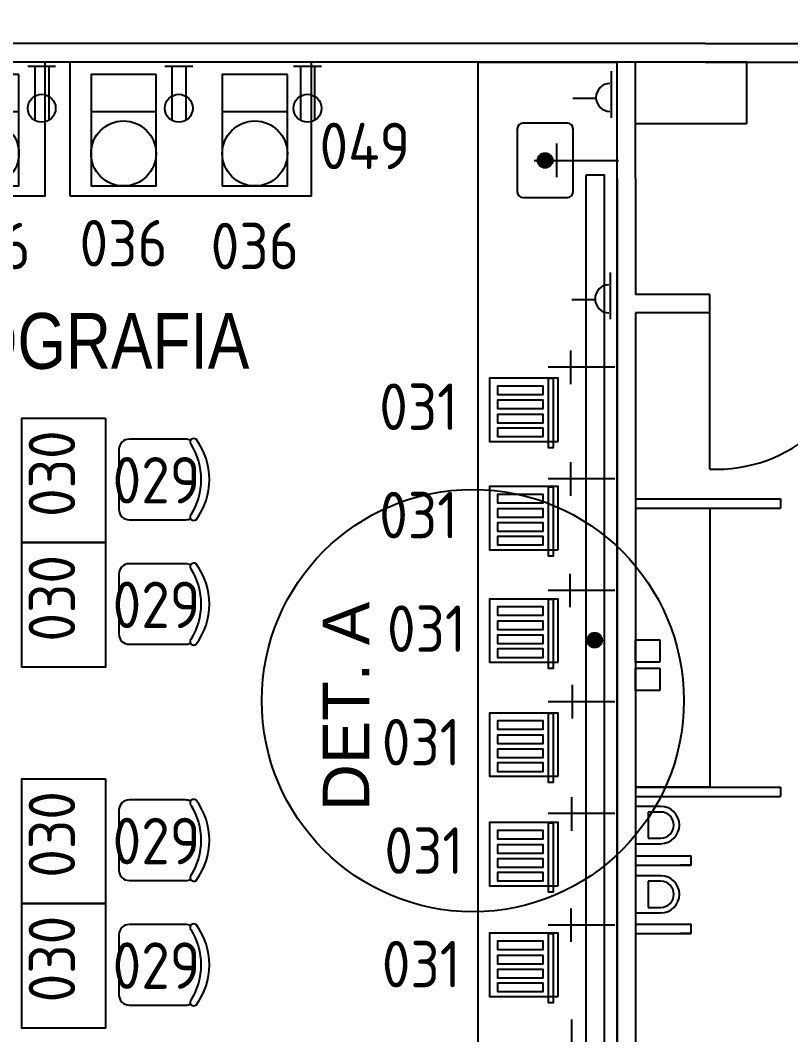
# Model space of a CAD drawing. Header units: millimetres. Extents: x 18768 to 1484868, y -11027 to 520152.
# Drawn here: x 214495 to 218641, y 29781 to 35236 of the extents above; entities that cross this region are included whole.
import ezdxf
from ezdxf.enums import TextEntityAlignment as Align

# ---------------------------------------------------------------- set-up
doc = ezdxf.new("R2010")
doc.units = ezdxf.units.MM
for name, color, linetype in [('018', 4, 'Continuous'), ('4-MOBILIA', 4, 'Continuous'), ('L018-SIMBOLO1', 3, 'Continuous'), ('L025-IMPLANTAÇÃO', 1, 'Continuous'), ('L025-TEXTO', 7, 'Continuous'), ('L035-ARRANJO-ADQUIRIR', 102, 'Continuous'), ('L035-ARRANJO-EXISTENTE', 180, 'Continuous'), ('L035-TEXTO', 40, 'Continuous'), ('PAREDES', 7, 'Continuous')]:
    doc.layers.add(name, color=color, linetype=linetype)
doc.styles.add('ISO-CP--25', font='isocp.shx', dxfattribs={"height": 250})
doc.styles.get("Standard").update_dxf_attribs({"font": 'arial.ttf'})

# ---------------------------------------------------------------- blocks, each defined once
blk = doc.blocks.new('BL_SENAI_id9300044259')
at = {"layer": 'L035-ARRANJO-ADQUIRIR', "color": 0, "linetype": 'ByBlock', "lineweight": -2}
for points in [[(-54.6, 0), (-54.6, 0), (-54.6, -340), (-54.6, -340), (315.4, -340), (315.4, -340), (315.4, 0), (315.4, 0)], [(-30, -337.5), (-30, -337.5), (0, -337.5), (0, -337.5), (0, 32.5), (0, 32.5), (-30, 32.5), (-30, 32.5)], [(26.7, -71.2), (26.7, -71.2), (271.7, -71.2), (271.7, -71.2), (271.7, -26.2), (271.7, -26.2), (26.7, -26.2), (26.7, -26.2)], [(26.7, -144.9), (26.7, -144.9), (271.7, -144.9), (271.7, -144.9), (271.7, -99.9), (271.7, -99.9), (26.7, -99.9), (26.7, -99.9)], [(26.7, -221.3), (26.7, -221.3), (271.7, -221.3), (271.7, -221.3), (271.7, -176.3), (271.7, -176.3), (26.7, -176.3), (26.7, -176.3)], [(26.7, -297.8), (26.7, -297.8), (271.7, -297.8), (271.7, -297.8), (271.7, -252.8), (271.7, -252.8), (26.7, -252.8), (26.7, -252.8)]]:
    blk.add_lwpolyline(points, close=True, dxfattribs=at)
at = {"layer": 'L025-TEXTO', "style": 'ISO-CP--25'}
blk.add_attdef('rmp_mt_codmaterial', (15, 15), '', height=40, dxfattribs=at)
at = {"layer": 'L025-TEXTO', "style": 'ISO-CP--25', "flags": 1}
for tag in ['rmp_mt_nomeunid', 'rmp_mt_potencia', 'rmp_mt_cod']:
    blk.add_attdef(tag, (15, 15), '', height=40, dxfattribs=at)
blk = doc.blocks.new('BL_SENAI_id9320211390')
at = {"layer": 'L035-ARRANJO-EXISTENTE', "color": 0}
blk.add_lwpolyline([(576.9, -152.5), (-93.1, -152.5), (-93.1, 297.5), (576.9, 297.5)], close=True, dxfattribs=at)
at = {"layer": 'L025-TEXTO', "style": 'ISO-CP--25'}
blk.add_attdef('rmp_mt_codmaterial', (15, 15), '', height=40, dxfattribs=at)
at = {"layer": 'L025-TEXTO', "style": 'ISO-CP--25', "flags": 1}
for tag in ['rmp_mt_nomeunid', 'rmp_mt_potencia', 'rmp_mt_cod']:
    blk.add_attdef(tag, (15, 15), '', height=40, dxfattribs=at)
blk = doc.blocks.new('BL_SENAI_id9320211210')
at = {"layer": 'L035-ARRANJO-EXISTENTE', "color": 0}
for points in [[(245.9, 238.6, 0.129448), (219.3, 245.6), (-85.4, 245.6, 0.414214), (-139.5, 191.6), (-139.5, -133.5, 0.414214), (-85.4, -187.6), (220.9, -187.6, 0.120944), (245.9, -181.4)], [(246.4, 218.2, -0.290756), (246.4, -161.2, 0.829608), (275, -187.6, 0.333333), (275, 244.9, 0.829608), (246.4, 218.5)]]:
    blk.add_lwpolyline(points, format="xyb", dxfattribs=at)
at = {"layer": 'L025-TEXTO', "style": 'ISO-CP--25'}
blk.add_attdef('rmp_mt_codmaterial', (15, 15), '', height=40, dxfattribs=at)
at = {"layer": 'L025-TEXTO', "style": 'ISO-CP--25', "flags": 1}
for tag in ['rmp_mt_nomeunid', 'rmp_mt_potencia', 'rmp_mt_cod']:
    blk.add_attdef(tag, (15, 15), '', height=40, dxfattribs=at)
blk = doc.blocks.new('BL_SENAI_id9330313530')
at = {"layer": 'L035-ARRANJO-ADQUIRIR', "color": 0, "linetype": 'ByBlock', "lineweight": -2}
blk.add_line((0, 0), (350, 0), dxfattribs=at)
blk.add_lwpolyline([(350, 200), (0, 200), (0, -400), (350, -400)], close=True, dxfattribs=at)
blk.add_circle((175, -225), 175, dxfattribs=at)
at = {"layer": 'L025-TEXTO', "style": 'ISO-CP--25'}
blk.add_attdef('rmp_mt_codmaterial', (15, 15), '', height=40, dxfattribs=at)
at = {"layer": 'L025-TEXTO', "style": 'ISO-CP--25', "flags": 1}
for tag in ['rmp_mt_nomeunid', 'rmp_mt_potencia', 'rmp_mt_cod']:
    blk.add_attdef(tag, (15, 15), '', height=40, dxfattribs=at)
blk = doc.blocks.new('BL_SENAI_id9320260310')
at = {"layer": 'L035-ARRANJO-ADQUIRIR', "color": 0, "linetype": 'ByBlock', "lineweight": -2}
blk.add_lwpolyline([(0, 0), (1300, 0), (1300, 720), (0, 720)], close=True, dxfattribs=at)
at = {"layer": 'L025-TEXTO', "linetype": 'ByBlock', "lineweight": -2, "style": 'ISO-CP--25'}
blk.add_attdef('rmp_mt_codmaterial', (15, 15), '', height=40, dxfattribs=at)
at = {"layer": 'L025-TEXTO', "linetype": 'ByBlock', "lineweight": -2, "style": 'ISO-CP--25', "flags": 1}
for tag in ['rmp_mt_nomeunid', 'rmp_mt_potencia', 'rmp_mt_cod']:
    blk.add_attdef(tag, (15, 15), '', height=40, dxfattribs=at)

msp = doc.modelspace()

# ---------------------------------------------------------------- hatches: boundary and pattern name
at = {"layer": 'L025-IMPLANTAÇÃO', "linetype": 'Continuous'}
h = msp.add_hatch(dxfattribs=at)
h.set_pattern_fill('ANSI31', color=256, scale=16, angle=630, style=0)
h.set_pattern_definition([(315, (140832.5633, 120184.9326), (1.414213562, 1.414213562), [])])
h.paths.add_polyline_path([(217359.14, 34481.967, 0.41421356), (217319.14, 34521.967, 0.41421356), (217279.14, 34481.967)])
h.paths.add_polyline_path([(217319.14, 34441.967, 0.41421356), (217359.14, 34481.967), (217279.14, 34481.967, 0.41421356)])
h = msp.add_hatch(dxfattribs=at)
h.set_pattern_fill('ANSI31', color=256, scale=16, angle=630, style=0)
h.set_pattern_definition([(315, (141099.6457, 117605.2097), (1.414213562, 1.414213562), [])])
h.paths.add_polyline_path([(217626.222, 31902.245, 0.41421356), (217586.222, 31942.245, 0.41421356), (217546.222, 31902.245)])
h.paths.add_polyline_path([(217586.222, 31862.245, 0.41421356), (217626.222, 31902.245), (217546.222, 31902.245, 0.41421356)])

# ---------------------------------------------------------------- linework, layer by layer
at = {"layer": '018'}
for p, q in [((217675.021, 34961.806), (217675.021, 34711.806)), ((217468.051, 34817.356), (217593.051, 34817.356)), ((217669.895, 33879.08), (217669.895, 33629.08)), ((217462.925, 33734.63), (217587.925, 33734.63))]:
    msp.add_line(p, q, dxfattribs=at)
for centre in [(217668.051, 34820.557), (217662.925, 33737.831)]:
    msp.add_arc(centre, 75, 90, 270, dxfattribs=at)
at = {"layer": '4-MOBILIA'}
for p, q in [((218404.395, 35011.201), (217804.395, 35011.201)), ((217804.395, 35011.201), (217804.395, 34681.201)), ((218404.395, 34681.201), (218404.395, 35011.201)), ((217804.395, 34681.201), (218404.395, 34681.201))]:
    msp.add_line(p, q, dxfattribs=at)
at = {"layer": 'DEFPOINTS'}
for p, q in [((218181.279, 35110.201), (219080.702, 35110.201)), ((218181.279, 35011.201), (219080.702, 35011.201)), ((217806.413, 33662.201), (217806.413, 33662.201)), ((217806.413, 33662.201), (217806.413, 33662.201)), ((217806.413, 33662.201), (217806.413, 33662.201)), ((217806.413, 33662.201), (217806.413, 33662.201)), ((217806.413, 33662.201), (217806.413, 32662.201)), ((217806.413, 32662.201), (218566.413, 32662.201)), ((218586.413, 32662.201), (218586.413, 32612.201)), ((217806.413, 32612.201), (218206.413, 32612.201)), ((218206.413, 32612.201), (218206.413, 31112.201)), ((217806.315, 31784.388), (217806.315, 31904.388)), ((217806.315, 31904.388), (217936.315, 31904.388)), ((217936.315, 31904.388), (217936.315, 31784.388)), ((217936.315, 31784.388), (217806.315, 31784.388)), ((217806.315, 31752.212), (217936.315, 31752.212)), ((217806.315, 31632.212), (217806.315, 31752.212)), ((217936.315, 31752.212), (217936.315, 31632.212)), ((217936.315, 31632.212), (217806.315, 31632.212)), ((218206.413, 31112.201), (217806.413, 31112.201)), ((217806.413, 31112.201), (218566.413, 31112.201)), ((218586.413, 31112.201), (218586.413, 31062.201)), ((217942.074, 31008.05), (217806.413, 31008.05)), ((217942.074, 31008.05), (217806.413, 31008.05)), ((217942.074, 31008.05), (217806.413, 31008.05)), ((217942.074, 31008.05), (217806.413, 31008.05)), ((217942.074, 31008.05), (217806.413, 31008.05)), ((217942.074, 31008.05), (217806.413, 31008.05)), ((217942.074, 31008.05), (217806.413, 31008.05)), ((217942.074, 31008.05), (217806.413, 31008.05)), ((217874.243, 30978.05), (217874.243, 30838.05)), ((217942.074, 30978.05), (217874.243, 30978.05)), ((217942.074, 30978.05), (217874.243, 30978.05)), ((217874.243, 30978.05), (217874.243, 30838.05)), ((217874.243, 30978.05), (217874.243, 30838.05)), ((217942.074, 30978.05), (217874.243, 30978.05)), ((217942.074, 30978.05), (217874.243, 30978.05)), ((217874.243, 30978.05), (217874.243, 30838.05)), ((217874.243, 30978.05), (217874.243, 30838.05)), ((217942.074, 30978.05), (217874.243, 30978.05)), ((217942.074, 30978.05), (217874.243, 30978.05)), ((217874.243, 30978.05), (217874.243, 30838.05)), ((217874.243, 30978.05), (217874.243, 30838.05)), ((217942.074, 30978.05), (217874.243, 30978.05)), ((217942.074, 30978.05), (217874.243, 30978.05)), ((217874.243, 30978.05), (217874.243, 30838.05)), ((218042.074, 30908.05), (218042.074, 30908.05)), ((218042.074, 30908.05), (218042.074, 30908.05)), ((218042.074, 30908.05), (218042.074, 30908.05)), ((218042.074, 30908.05), (218042.074, 30908.05)), ((218042.074, 30908.05), (218042.074, 30908.05)), ((218042.074, 30908.05), (218042.074, 30908.05)), ((218042.074, 30908.05), (218042.074, 30908.05)), ((218042.074, 30908.05), (218042.074, 30908.05)), ((217874.243, 30838.05), (217942.074, 30838.05)), ((217874.243, 30838.05), (217942.074, 30838.05)), ((217874.243, 30838.05), (217942.074, 30838.05)), ((217874.243, 30838.05), (217942.074, 30838.05)), ((217874.243, 30838.05), (217942.074, 30838.05)), ((217874.243, 30838.05), (217942.074, 30838.05)), ((217874.243, 30838.05), (217942.074, 30838.05)), ((217874.243, 30838.05), (217942.074, 30838.05)), ((217806.413, 30808.05), (217942.074, 30808.05)), ((217806.413, 30808.05), (217942.074, 30808.05)), ((217806.413, 30808.05), (217942.074, 30808.05)), ((217806.413, 30808.05), (217942.074, 30808.05)), ((217806.413, 30808.05), (217942.074, 30808.05)), ((217806.413, 30808.05), (217942.074, 30808.05)), ((217806.413, 30808.05), (217942.074, 30808.05)), ((217806.413, 30808.05), (217942.074, 30808.05)), ((218105.295, 30691.931), (218105.295, 30741.931)), ((218105.295, 30691.931), (218105.295, 30741.931)), ((218105.295, 30691.931), (218105.295, 30721.931)), ((218105.295, 30691.931), (218105.295, 30721.931)), ((218105.295, 30691.931), (218105.295, 30721.931)), ((218105.295, 30691.931), (218105.295, 30721.931)), ((218105.295, 30691.931), (218105.295, 30721.931)), ((218105.295, 30691.931), (218105.295, 30721.931)), ((218105.295, 30691.931), (218105.295, 30721.931)), ((218085.295, 30691.931), (218045.295, 30691.931)), ((218045.295, 30691.931), (218105.295, 30691.931)), ((218045.295, 30691.931), (218105.295, 30691.931)), ((218085.295, 30691.931), (218045.295, 30691.931)), ((218085.295, 30691.931), (218045.295, 30691.931)), ((218045.295, 30691.931), (218105.295, 30691.931)), ((218045.295, 30691.931), (218105.295, 30691.931)), ((218085.295, 30691.931), (218045.295, 30691.931)), ((218085.295, 30691.931), (218045.295, 30691.931)), ((218045.295, 30691.931), (218105.295, 30691.931)), ((218045.295, 30691.931), (218105.295, 30691.931)), ((218085.295, 30691.931), (218045.295, 30691.931)), ((218085.295, 30691.931), (218045.295, 30691.931)), ((218045.295, 30691.931), (218105.295, 30691.931)), ((218045.295, 30691.931), (218105.295, 30691.931)), ((218085.295, 30691.931), (218045.295, 30691.931)), ((218105.295, 30691.931), (218085.295, 30691.931)), ((218105.295, 30691.931), (218085.295, 30691.931)), ((218105.295, 30691.931), (218085.295, 30691.931)), ((218105.295, 30691.931), (218085.295, 30691.931)), ((218105.295, 30691.931), (218085.295, 30691.931)), ((218105.295, 30691.931), (218085.295, 30691.931)), ((218105.295, 30691.931), (218085.295, 30691.931)), ((218105.295, 30691.931), (218085.295, 30691.931)), ((217942.074, 30635.683), (217806.413, 30635.683)), ((217942.074, 30635.683), (217806.413, 30635.683)), ((217942.074, 30635.683), (217806.413, 30635.683)), ((217942.074, 30635.683), (217806.413, 30635.683)), ((217942.074, 30635.683), (217806.413, 30635.683)), ((217942.074, 30635.683), (217806.413, 30635.683)), ((217942.074, 30635.683), (217806.413, 30635.683)), ((217942.074, 30635.683), (217806.413, 30635.683)), ((217874.243, 30605.683), (217874.243, 30465.683)), ((217874.243, 30605.683), (217874.243, 30465.683)), ((217874.243, 30605.683), (217874.243, 30465.683)), ((217874.243, 30605.683), (217874.243, 30465.683)), ((217874.243, 30605.683), (217874.243, 30465.683)), ((217874.243, 30605.683), (217874.243, 30465.683)), ((217874.243, 30605.683), (217874.243, 30465.683)), ((217874.243, 30605.683), (217874.243, 30465.683)), ((217942.074, 30605.683), (217874.243, 30605.683)), ((217942.074, 30605.683), (217874.243, 30605.683)), ((217942.074, 30605.683), (217874.243, 30605.683)), ((217942.074, 30605.683), (217874.243, 30605.683)), ((217942.074, 30605.683), (217874.243, 30605.683)), ((217942.074, 30605.683), (217874.243, 30605.683)), ((217942.074, 30605.683), (217874.243, 30605.683)), ((217942.074, 30605.683), (217874.243, 30605.683)), ((218042.074, 30535.683), (218042.074, 30535.683)), ((218042.074, 30535.683), (218042.074, 30535.683)), ((218042.074, 30535.683), (218042.074, 30535.683)), ((218042.074, 30535.683), (218042.074, 30535.683)), ((218042.074, 30535.683), (218042.074, 30535.683)), ((218042.074, 30535.683), (218042.074, 30535.683)), ((218042.074, 30535.683), (218042.074, 30535.683)), ((218042.074, 30535.683), (218042.074, 30535.683)), ((217874.243, 30465.683), (217942.074, 30465.683)), ((217874.243, 30465.683), (217942.074, 30465.683)), ((217874.243, 30465.683), (217942.074, 30465.683)), ((217874.243, 30465.683), (217942.074, 30465.683)), ((217874.243, 30465.683), (217942.074, 30465.683)), ((217874.243, 30465.683), (217942.074, 30465.683)), ((217874.243, 30465.683), (217942.074, 30465.683)), ((217874.243, 30465.683), (217942.074, 30465.683)), ((217806.413, 30435.683), (217942.074, 30435.683)), ((217806.413, 30435.683), (217942.074, 30435.683)), ((217806.413, 30435.683), (217942.074, 30435.683)), ((217806.413, 30435.683), (217942.074, 30435.683)), ((217806.413, 30435.683), (217942.074, 30435.683)), ((217806.413, 30435.683), (217942.074, 30435.683)), ((217806.413, 30435.683), (217942.074, 30435.683)), ((217806.413, 30435.683), (217942.074, 30435.683)), ((218105.295, 30324.458), (218105.295, 30374.458)), ((218105.295, 30324.458), (218105.295, 30374.458)), ((218105.295, 30324.458), (218105.295, 30374.458)), ((218105.295, 30324.458), (218105.295, 30374.458)), ((218105.295, 30324.458), (218105.295, 30374.458)), ((218105.295, 30324.458), (218105.295, 30374.458)), ((218105.295, 30324.458), (218105.295, 30374.458)), ((218105.295, 30324.458), (218105.295, 30374.458)), ((218085.295, 30324.458), (218045.295, 30324.458)), ((218045.295, 30324.458), (218105.295, 30324.458)), ((218045.295, 30324.458), (218105.295, 30324.458)), ((218085.295, 30324.458), (218045.295, 30324.458)), ((218085.295, 30324.458), (218045.295, 30324.458)), ((218045.295, 30324.458), (218105.295, 30324.458)), ((218045.295, 30324.458), (218105.295, 30324.458)), ((218085.295, 30324.458), (218045.295, 30324.458)), ((218085.295, 30324.458), (218045.295, 30324.458)), ((218045.295, 30324.458), (218105.295, 30324.458)), ((218045.295, 30324.458), (218105.295, 30324.458)), ((218085.295, 30324.458), (218045.295, 30324.458)), ((218085.295, 30324.458), (218045.295, 30324.458)), ((218045.295, 30324.458), (218105.295, 30324.458)), ((218045.295, 30324.458), (218105.295, 30324.458)), ((218085.295, 30324.458), (218045.295, 30324.458)), ((218105.295, 30324.458), (218085.295, 30324.458)), ((218105.295, 30324.458), (218085.295, 30324.458)), ((218105.295, 30324.458), (218085.295, 30324.458)), ((218105.295, 30324.458), (218085.295, 30324.458)), ((218105.295, 30324.458), (218085.295, 30324.458)), ((218105.295, 30324.458), (218085.295, 30324.458)), ((218105.295, 30324.458), (218085.295, 30324.458)), ((218105.295, 30324.458), (218085.295, 30324.458))]:
    msp.add_line(p, q, dxfattribs=at)
for centre, radius, start, end in [((217942.074, 30908.05), 100, 0, 90), ((217942.074, 30908.05), 100, 0, 90), ((217942.074, 30908.05), 100, 0, 90), ((217942.074, 30908.05), 100, 0, 90), ((217942.074, 30908.05), 100, 0, 90), ((217942.074, 30908.05), 100, 0, 90), ((217942.074, 30908.05), 100, 0, 90), ((217942.074, 30908.05), 100, 0, 90), ((217942.074, 30908.05), 70, 0, 90), ((217942.074, 30908.05), 70, 0, 90), ((217942.074, 30908.05), 70, 0, 90), ((217942.074, 30908.05), 70, 0, 90), ((217942.074, 30908.05), 70, 0, 90), ((217942.074, 30908.05), 70, 0, 90), ((217942.074, 30908.05), 70, 0, 90), ((217942.074, 30908.05), 70, 0, 90), ((217942.074, 30908.05), 100, 270, 0), ((217942.074, 30908.05), 70, 270, 0), ((217942.074, 30908.05), 70, 270, 0), ((217942.074, 30908.05), 100, 270, 0), ((217942.074, 30908.05), 100, 270, 0), ((217942.074, 30908.05), 70, 270, 0), ((217942.074, 30908.05), 70, 270, 0), ((217942.074, 30908.05), 100, 270, 0), ((217942.074, 30908.05), 100, 270, 0), ((217942.074, 30908.05), 70, 270, 0), ((217942.074, 30908.05), 70, 270, 0), ((217942.074, 30908.05), 100, 270, 0), ((217942.074, 30908.05), 100, 270, 0), ((217942.074, 30908.05), 70, 270, 0), ((217942.074, 30908.05), 70, 270, 0), ((217942.074, 30908.05), 100, 270, 0), ((217942.074, 30535.683), 100, 0, 90), ((217942.074, 30535.683), 100, 0, 90), ((217942.074, 30535.683), 100, 0, 90), ((217942.074, 30535.683), 100, 0, 90), ((217942.074, 30535.683), 100, 0, 90), ((217942.074, 30535.683), 100, 0, 90), ((217942.074, 30535.683), 100, 0, 90), ((217942.074, 30535.683), 100, 0, 90), ((217942.074, 30535.683), 70, 0, 90), ((217942.074, 30535.683), 70, 0, 90), ((217942.074, 30535.683), 70, 0, 90), ((217942.074, 30535.683), 70, 0, 90), ((217942.074, 30535.683), 70, 0, 90), ((217942.074, 30535.683), 70, 0, 90), ((217942.074, 30535.683), 70, 0, 90), ((217942.074, 30535.683), 70, 0, 90), ((217942.074, 30535.683), 100, 270, 0), ((217942.074, 30535.683), 70, 270, 0), ((217942.074, 30535.683), 70, 270, 0), ((217942.074, 30535.683), 100, 270, 0), ((217942.074, 30535.683), 100, 270, 0), ((217942.074, 30535.683), 70, 270, 0), ((217942.074, 30535.683), 70, 270, 0), ((217942.074, 30535.683), 100, 270, 0), ((217942.074, 30535.683), 100, 270, 0), ((217942.074, 30535.683), 70, 270, 0), ((217942.074, 30535.683), 70, 270, 0), ((217942.074, 30535.683), 100, 270, 0), ((217942.074, 30535.683), 100, 270, 0), ((217942.074, 30535.683), 70, 270, 0), ((217942.074, 30535.683), 70, 270, 0), ((217942.074, 30535.683), 100, 270, 0)]:
    msp.add_arc(centre, radius, start, end, dxfattribs=at)
at = {"layer": 'L018-SIMBOLO1'}
for p, q in [((214685.673, 34987.767), (214535.673, 34987.767)), ((214573.173, 34987.767), (214573.173, 34697.815)), ((214648.173, 34987.767), (214648.173, 34697.815)), ((215423.438, 34987.767), (215273.438, 34987.767)), ((215310.938, 34987.767), (215310.938, 34697.815)), ((215385.938, 34987.767), (215385.938, 34697.815)), ((216115.854, 34987.767), (215965.854, 34987.767)), ((216003.354, 34987.767), (216003.354, 34697.815)), ((216078.354, 34987.767), (216078.354, 34697.815))]:
    msp.add_line(p, q, dxfattribs=at)
for centre in [(214610.673, 34762.767), (215348.438, 34762.767), (216040.854, 34762.767)]:
    msp.add_circle(centre, 75, dxfattribs=at)
at = {"layer": 'L025-IMPLANTAÇÃO', "linetype": 'Continuous'}
for p, q in [((216955.395, 35011.201), (217707.413, 35011.201)), ((216957.413, 35011.201), (216957.413, 27511.201)), ((217707.413, 27511.201), (217707.413, 35011.201)), ((217379.826, 34572.371), (217379.826, 34392.371)), ((217259.826, 34482.371), (217714.826, 34482.371)), ((217455.177, 33459.311), (217455.177, 33279.311)), ((217335.177, 33371.719), (217695.177, 33371.719)), ((217455.177, 32859.311), (217455.177, 32679.311)), ((217335.177, 32771.719), (217695.177, 32771.719)), ((217451.997, 32259.311), (217451.997, 32079.311)), ((217335.177, 32171.719), (217695.177, 32171.719)), ((217464.719, 31661.752), (217464.719, 31481.752)), ((217335.177, 31571.719), (217695.177, 31571.719)), ((217461.538, 31057.941), (217461.538, 30877.941)), ((217335.177, 30971.719), (217695.177, 30971.719)), ((217458.358, 30459.311), (217458.358, 30279.311)), ((217335.177, 30371.719), (217695.177, 30371.719)), ((217461.538, 29862.387), (217461.538, 29682.387))]:
    msp.add_line(p, q, dxfattribs=at)
msp.add_lwpolyline([(217169.826, 34652.371), (217169.826, 34312.371, 0.41421356), (217199.826, 34282.371), (217439.826, 34282.371, 0.41421356), (217469.826, 34312.371), (217469.826, 34652.371, 0.41421356), (217439.826, 34682.371), (217199.826, 34682.371, 0.41421356)], format="xyb", close=True, dxfattribs=at)
msp.add_lwpolyline([(217539.372, 34402.245), (217539.372, 28827.245), (217639.372, 28827.245), (217639.372, 34402.245)], close=True, dxfattribs=at)
for centre in [(217319.14, 34481.967), (217586.222, 31902.245)]:
    msp.add_circle(centre, 40, dxfattribs=at)
at = {"layer": 'L025-TEXTO'}
msp.add_circle((216930.525, 31577.28), 1135.443, dxfattribs=at)
at = {"layer": 'PAREDES'}
for p, q in [((218181.279, 35110.201), (211708.279, 35110.201)), ((218181.279, 35011.201), (211708.279, 35011.201)), ((217705.395, 35011.201), (217707.413, 33761.201)), ((217804.395, 35011.201), (217806.413, 33761.201)), ((217707.413, 33761.201), (217707.413, 27511.201)), ((218206.413, 33761.201), (217806.413, 33761.201)), ((218206.413, 32821.201), (218206.413, 33761.201)), ((218206.413, 33662.201), (217806.413, 33662.201)), ((217806.413, 33662.201), (217806.413, 27511.201)), ((218206.413, 32821.201), (218241.413, 32821.201)), ((217806.413, 32662.201), (218586.413, 32662.201)), ((217806.413, 32612.201), (218586.413, 32612.201)), ((217806.413, 31112.201), (218586.413, 31112.201)), ((217806.413, 31062.201), (218586.413, 31062.201)), ((217806.413, 30741.931), (218105.295, 30741.931)), ((217806.413, 30741.931), (218105.295, 30741.931)), ((217806.413, 30741.931), (218105.295, 30741.931)), ((217806.413, 30741.931), (218105.295, 30741.931)), ((217806.413, 30741.931), (218105.295, 30741.931)), ((217806.413, 30741.931), (218105.295, 30741.931)), ((217806.413, 30741.931), (218105.295, 30741.931)), ((217806.413, 30741.931), (218105.295, 30741.931)), ((217806.413, 30691.931), (218105.295, 30691.931)), ((217806.413, 30691.931), (218105.295, 30691.931)), ((217806.413, 30691.931), (218105.295, 30691.931)), ((217806.413, 30691.931), (218105.295, 30691.931)), ((217806.413, 30691.931), (218105.295, 30691.931)), ((217806.413, 30691.931), (218105.295, 30691.931)), ((217806.413, 30691.931), (218105.295, 30691.931)), ((217806.413, 30691.931), (218105.295, 30691.931)), ((217806.413, 30691.931), (218105.295, 30691.931)), ((217806.413, 30691.931), (218105.295, 30691.931)), ((217806.413, 30691.931), (218105.295, 30691.931)), ((217806.413, 30691.931), (218105.295, 30691.931)), ((217806.413, 30691.931), (218105.295, 30691.931)), ((217806.413, 30691.931), (218105.295, 30691.931)), ((217806.413, 30691.931), (218105.295, 30691.931)), ((217806.413, 30691.931), (218105.295, 30691.931)), ((217806.413, 30374.458), (218105.295, 30374.458)), ((217806.413, 30374.458), (218105.295, 30374.458)), ((217806.413, 30374.458), (218105.295, 30374.458)), ((217806.413, 30374.458), (218105.295, 30374.458)), ((217806.413, 30374.458), (218105.295, 30374.458)), ((217806.413, 30374.458), (218105.295, 30374.458)), ((217806.413, 30374.458), (218105.295, 30374.458)), ((217806.413, 30374.458), (218105.295, 30374.458)), ((217806.413, 30374.458), (218105.295, 30374.458)), ((217806.413, 30374.458), (218105.295, 30374.458)), ((217806.413, 30374.458), (218105.295, 30374.458)), ((217806.413, 30374.458), (218105.295, 30374.458)), ((217806.413, 30374.458), (218105.295, 30374.458)), ((217806.413, 30374.458), (218105.295, 30374.458)), ((217806.413, 30374.458), (218105.295, 30374.458)), ((217806.413, 30374.458), (218105.295, 30374.458)), ((217806.413, 30324.458), (218105.295, 30324.458)), ((217806.413, 30324.458), (218105.295, 30324.458)), ((217806.413, 30324.458), (218105.295, 30324.458)), ((217806.413, 30324.458), (218105.295, 30324.458)), ((217806.413, 30324.458), (218105.295, 30324.458)), ((217806.413, 30324.458), (218105.295, 30324.458)), ((217806.413, 30324.458), (218105.295, 30324.458)), ((217806.413, 30324.458), (218105.295, 30324.458)), ((217806.413, 30324.458), (218105.295, 30324.458)), ((217806.413, 30324.458), (218105.295, 30324.458)), ((217806.413, 30324.458), (218105.295, 30324.458)), ((217806.413, 30324.458), (218105.295, 30324.458)), ((217806.413, 30324.458), (218105.295, 30324.458)), ((217806.413, 30324.458), (218105.295, 30324.458)), ((217806.413, 30324.458), (218105.295, 30324.458)), ((217806.413, 30324.458), (218105.295, 30324.458))]:
    msp.add_line(p, q, dxfattribs=at)
msp.add_arc((218240.702, 33611.201), 790, 270, 0, dxfattribs=at)

# ---------------------------------------------------------------- block references
at = {"layer": 'L035-ARRANJO-ADQUIRIR'}
ref = msp.add_blockref('BL_SENAI_id9320260310', (213328.611, 34291.201), dxfattribs=at)
ref.add_attrib('rmp_mt_codmaterial', '049', dxfattribs={"layer": 'L025-TEXTO', "linetype": 'ByBlock', "lineweight": -2, "height": 250, "style": 'ISO-CP--25'}).set_placement((213866.715, 35110.201), align=Align.MIDDLE)
ref = msp.add_blockref('BL_SENAI_id9320260310', (214762.343, 34291.201), dxfattribs=at)
ref.add_attrib('rmp_mt_codmaterial', '049', dxfattribs={"layer": 'L025-TEXTO', "linetype": 'ByBlock', "lineweight": -2, "height": 250, "style": 'ISO-CP--25'}).set_placement((216349.56, 34560.294), align=Align.MIDDLE)
ref = msp.add_blockref('BL_SENAI_id9330313530', (214138.266, 34744.544), dxfattribs=at)
ref.add_attrib('rmp_mt_codmaterial', '036', dxfattribs={"layer": 'L025-TEXTO', "height": 250, "style": 'ISO-CP--25'}).set_placement((214313.266, 34022.096), align=Align.MIDDLE)
ref = msp.add_blockref('BL_SENAI_id9330313530', (214876.03, 34744.544), dxfattribs=at)
ref.add_attrib('rmp_mt_codmaterial', '036', dxfattribs={"layer": 'L025-TEXTO', "height": 250, "style": 'ISO-CP--25'}).set_placement((215051.407, 34037.182), align=Align.MIDDLE)
ref = msp.add_blockref('BL_SENAI_id9330313530', (215582.488, 34744.544), dxfattribs=at)
ref.add_attrib('rmp_mt_codmaterial', '036', dxfattribs={"layer": 'L025-TEXTO', "height": 250, "style": 'ISO-CP--25'}).set_placement((215757.488, 34022.096), align=Align.MIDDLE)
ref = msp.add_blockref('BL_SENAI_id9300044259', (217334.966, 32971.095), dxfattribs=dict(at, rotation=180))
ref.add_attrib('rmp_mt_codmaterial', '031', dxfattribs={"layer": 'L025-TEXTO', "height": 250, "style": 'ISO-CP--25'}).set_placement((216639.076, 33157.906), align=Align.MIDDLE)
ref = msp.add_blockref('BL_SENAI_id9320211390', (214801.172, 32519.901), dxfattribs=dict(at, rotation=90))
ref.add_attrib('rmp_mt_codmaterial', '030', dxfattribs={"layer": 'L025-TEXTO', "height": 250, "rotation": 90, "style": 'ISO-CP--25'}).set_placement((214665.145, 32797.654), align=Align.MIDDLE)
ref = msp.add_blockref('BL_SENAI_id9320211210', (215165.938, 32737.664), dxfattribs=at)
ref.add_attrib('rmp_mt_codmaterial', '029', dxfattribs={"layer": 'L025-TEXTO', "height": 250, "style": 'ISO-CP--25'}).set_placement((215228.482, 32762.289), align=Align.MIDDLE)
ref = msp.add_blockref('BL_SENAI_id9300044259', (217334.966, 32387.999), dxfattribs=dict(at, rotation=180))
ref.add_attrib('rmp_mt_codmaterial', '031', dxfattribs={"layer": 'L025-TEXTO', "height": 250, "style": 'ISO-CP--25'}).set_placement((216639.076, 32575.116), align=Align.MIDDLE)
ref = msp.add_blockref('BL_SENAI_id9320211390', (214801.172, 31849.901), dxfattribs=dict(at, rotation=90))
ref.add_attrib('rmp_mt_codmaterial', '030', dxfattribs={"layer": 'L025-TEXTO', "height": 250, "rotation": 90, "style": 'ISO-CP--25'}).set_placement((214665.145, 32127.654), align=Align.MIDDLE)
ref = msp.add_blockref('BL_SENAI_id9320211210', (215165.938, 32067.664), dxfattribs=at)
ref.add_attrib('rmp_mt_codmaterial', '029', dxfattribs={"layer": 'L025-TEXTO', "height": 250, "style": 'ISO-CP--25'}).set_placement((215228.482, 32092.289), align=Align.MIDDLE)
ref = msp.add_blockref('BL_SENAI_id9300044259', (217334.966, 31783.684), dxfattribs=dict(at, rotation=180))
ref.add_attrib('rmp_mt_codmaterial', '031', dxfattribs={"layer": 'L025-TEXTO', "height": 250, "style": 'ISO-CP--25'}).set_placement((216680.736, 31964.574), align=Align.MIDDLE)
ref = msp.add_blockref('BL_SENAI_id9300044259', (217334.966, 31170.65), dxfattribs=dict(at, rotation=180))
ref.add_attrib('rmp_mt_codmaterial', '031', dxfattribs={"layer": 'L025-TEXTO', "height": 250, "style": 'ISO-CP--25'}).set_placement((216652.963, 31354.032), align=Align.MIDDLE)
ref = msp.add_blockref('BL_SENAI_id9320211390', (214801.172, 30579.901), dxfattribs=dict(at, rotation=90))
ref.add_attrib('rmp_mt_codmaterial', '030', dxfattribs={"layer": 'L025-TEXTO', "height": 250, "rotation": 90, "style": 'ISO-CP--25'}).set_placement((214665.145, 30857.654), align=Align.MIDDLE)
ref = msp.add_blockref('BL_SENAI_id9320211210', (215165.938, 30797.664), dxfattribs=at)
ref.add_attrib('rmp_mt_codmaterial', '029', dxfattribs={"layer": 'L025-TEXTO', "height": 250, "style": 'ISO-CP--25'}).set_placement((215228.482, 30822.289), align=Align.MIDDLE)
ref = msp.add_blockref('BL_SENAI_id9300044259', (217334.966, 30581.159), dxfattribs=dict(at, rotation=180))
ref.add_attrib('rmp_mt_codmaterial', '031', dxfattribs={"layer": 'L025-TEXTO', "height": 250, "style": 'ISO-CP--25'}).set_placement((216666.85, 30771.243), align=Align.MIDDLE)
ref = msp.add_blockref('BL_SENAI_id9320211390', (214801.172, 29909.901), dxfattribs=dict(at, rotation=90))
ref.add_attrib('rmp_mt_codmaterial', '030', dxfattribs={"layer": 'L025-TEXTO', "height": 250, "rotation": 90, "style": 'ISO-CP--25'}).set_placement((214665.145, 30187.654), align=Align.MIDDLE)
ref = msp.add_blockref('BL_SENAI_id9320211210', (215165.938, 30127.664), dxfattribs=at)
ref.add_attrib('rmp_mt_codmaterial', '029', dxfattribs={"layer": 'L025-TEXTO', "height": 250, "style": 'ISO-CP--25'}).set_placement((215228.482, 30152.289), align=Align.MIDDLE)
ref = msp.add_blockref('BL_SENAI_id9300044259', (217334.966, 29986.058), dxfattribs=dict(at, rotation=180))
ref.add_attrib('rmp_mt_codmaterial', '031', dxfattribs={"layer": 'L025-TEXTO', "height": 250, "style": 'ISO-CP--25'}).set_placement((216652.963, 30160.701), align=Align.MIDDLE)

# ---------------------------------------------------------------- texts
at = {"layer": 'L035-TEXTO', "width": 0.8}
msp.add_text('LAB. DE METALOGRAFIA', height=300, dxfattribs=at).set_placement((211723.023, 33361.5))
at = {"layer": 'L035-TEXTO'}
msp.add_text('DET. A', height=250, rotation=90, dxfattribs=at).set_placement((216372.859, 30983.434))

doc.saveas('drawing.dxf')
